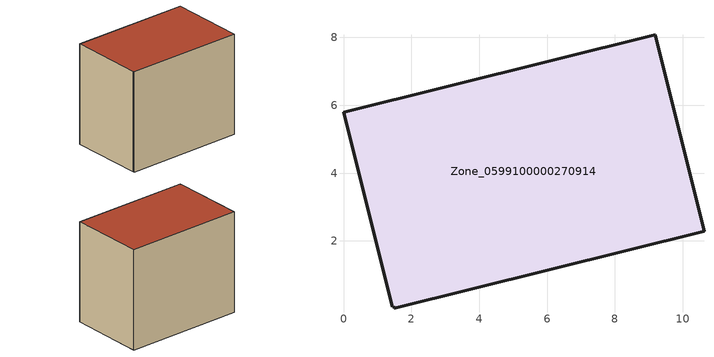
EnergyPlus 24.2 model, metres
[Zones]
Zone_0599100000270914
 floor ground (C_G): 1.49,0.07 1.43,0.05 0,5.79 9.18,8.08 10.62,2.29 1.5,0.01 z0
 wall outside (C_F): 10.62,2.29 9.18,8.08 0,5.79 1.43,0.05 1.49,0.07 1.5,0.01 10.62,2.29 z0:8.01
 roof outside (C_R): 1.5,0.01 10.62,2.29 9.18,8.08 0,5.79 1.43,0.05 1.49,0.07 z8.01
[BUILDING]
Pand.0599100000270914: North Axis=0; Terrain=City; Loads Convergence Tolerance Value=0.04; Temperature Convergence Tolerance Value=0.4; Solar Distribution=FullExterior; Maximum Number of Warmup Days=25; Minimum Number of Warmup Days=1
[Site:Location]
Rotterdam.The.Hague.AP_ZH_NLD Design_Conditions: Latitude=51.96; Longitude=4.45; Time Zone=1; Elevation=-4.5
[SITE:GROUNDTEMPERATURE:BUILDINGSURFACE]
18, 18, 18, 18, 18, 18, 18, 18, 18, 18, 18, 18
[MATERIAL] Thermal Absorptance=0.9; Solar Absorptance=0.7; Visible Absorptance=0.7
Name | Roughness | Thickness | Conductivity | Density | Specific Heat
G.TI.1965-1974 | MediumSmooth | 0.15 | 0.882353 | 540 | 1210
F.TI.1965-1974 | Rough | 0.3 | 0.697674 | 1920 | 840
R.TI.1965-1974 | MediumRough | 0.2 | 0.232558 | 1500 | 1000
[CONSTRUCTION]
C_G: G.TI.1965-1974
C_F: F.TI.1965-1974
C_R: R.TI.1965-1974
[ZONE]
Zone_0599100000270914: Type=1; Multiplier=1; Ceiling Height=Autocalculate; Volume=Autocalculate; Floor Area=autocalculate; Part of Total Floor Area=Yes
[ZONEINFILTRATION:DESIGNFLOWRATE]
Infil_Zone_0599100000270914: Zone or ZoneList or Space or SpaceList=Zone_0599100000270914; Schedule=AlwaysOn; Design Flow Rate Calculation Method=Flow/Area; Flow Rate per Floor Area=0.003; Constant Term Coefficient=1; Temperature Term Coefficient=0; Velocity Term Coefficient=0; Velocity Squared Term Coefficient=0
[HVACTEMPLATE:ZONE:IDEALLOADSAIRSYSTEM]
Zone_0599100000270914: Maximum Heating Supply Air Temperature=50; Minimum Cooling Supply Air Temperature=13; Maximum Heating Supply Air Humidity Ratio=0.0156; Minimum Cooling Supply Air Humidity Ratio=0.0077; Heating Limit=NoLimit; Cooling Limit=NoLimit; Dehumidification Control Type=ConstantSensibleHeatRatio; Cooling Sensible Heat Ratio=0.7; Dehumidification Setpoint=60; Humidification Control Type=None; Humidification Setpoint=30; Outdoor Air Method=None; Outdoor Air Flow Rate per Person=0.00944; Outdoor Air Flow Rate per Zone Floor Area=0; Outdoor Air Flow Rate per Zone=0; Demand Controlled Ventilation Type=None; Outdoor Air Economizer Type=NoEconomizer; Heat Recovery Type=None; Sensible Heat Recovery Effectiveness=0.7; Latent Heat Recovery Effectiveness=0.65
[ZONECONTROL:THERMOSTAT]
ThermostatControl_Zone_0599100000270914: Zone or ZoneList=Zone_0599100000270914; Control Type Schedule=DualSetpointControlType; Control 1=Thermostat_Zone_0599100000270914; Temperature Difference Between Cutout And Setpoint=0
[THERMOSTATSETPOINT:DUALSETPOINT]
Thermostat_Zone_0599100000270914: Heating Setpoint Temperature Schedule=HeatingSetpoint_Zone_0599100000270914; Cooling Setpoint Temperature Schedule=CoolingSetpoint_Zone_0599100000270914
[SCHEDULE:COMPACT]
HeatingSetpoint_Zone_0599100000270914: Through: 12/31, For: AllDays, Until: 24:00, 21
CoolingSetpoint_Zone_0599100000270914: Through: 12/31, For: AllDays, Until: 24:00, 24
DualSetpointControlType: Through: 12/31, For: AllDays, Until: 24:00, 4
AlwaysOn: Through: 12/31, For: AllDays, Until: 24:00, 1
